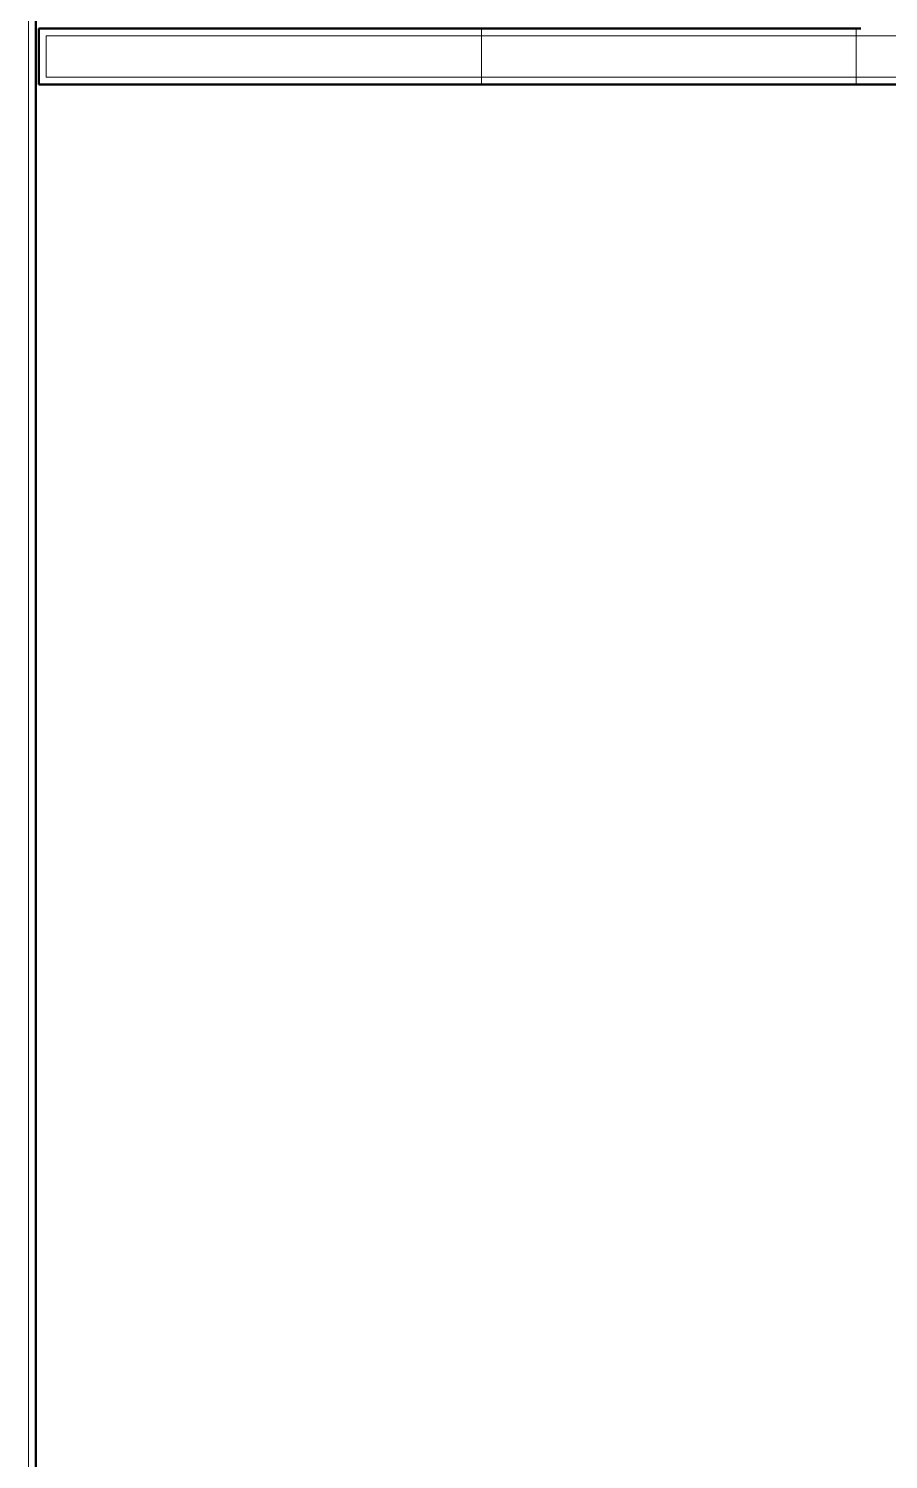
# Model space of a CAD drawing. Header units: inches. Extents: x -4235 to -464, y 9767 to 12347.
# Drawn here: x -3403.2 to -3330.1, y 10529.9 to 10651.5 of the extents above; entities that cross this region are included whole.
import ezdxf

# ---------------------------------------------------------------- set-up
doc = ezdxf.new("R2010")
doc.units = ezdxf.units.IN
doc.header["$MEASUREMENT"] = 0
for name, color, linetype, lineweight in [('0-1', 7, 'Continuous', 5), ('A-WALL-1', 7, 'Continuous', 50), ('A-WALL-2', 250, 'Continuous', 13), ('A-WALL-3', 10, 'Continuous', 9), ('A-WALL-4', 254, 'Continuous', 9), ('I-WALL-1', 7, 'Continuous', 50)]:
    doc.layers.add(name, color=color, linetype=linetype, lineweight=lineweight)

# ---------------------------------------------------------------- blocks, each defined once
blk = doc.blocks.new('CTR - 1st Phase - Unit Layouts_rvt-1-BACKGROUND - RCP - 3RD FLOOR')
at = {"layer": 'A-WALL-1'}
for p, q in [((-3402.3, 10650.92), (-3402.3, 10651.54)), ((-3402.3, 10651.54), (-3332.42, 10651.54)), ((-3402.3, 10647.42), (-3402.3, 10650.92)), ((-3402.3, 10646.79), (-3402.3, 10647.42)), ((-3278.22, 10646.79), (-3402.3, 10646.79))]:
    blk.add_line(p, q, dxfattribs=at)
at = {"layer": 'A-WALL-2'}
for p, q in [((-3401.67, 10647.42), (-3401.67, 10650.92)), ((-3401.67, 10650.92), (-3249.45, 10650.92)), ((-3401.67, 10647.42), (-3277.6, 10647.42))]:
    blk.add_line(p, q, dxfattribs=at)
at = {"layer": 'A-WALL-3'}
for p, q in [((-3401.67, 10651.54), (-3364.67, 10651.54)), ((-3364.67, 10651.54), (-3332.82, 10651.54)), ((-3332.82, 10651.54), (-3332.42, 10651.54))]:
    blk.add_line(p, q, dxfattribs=at)
at = {"layer": 'A-WALL-4'}
for p, q in [((-3402.3, 10646.79), (-3402.3, 10651.54)), ((-3402.3, 10651.54), (-3401.67, 10651.54)), ((-3364.67, 10651.54), (-3364.67, 10646.79)), ((-3364.67, 10651.54), (-3364.67, 10646.79)), ((-3332.82, 10651.54), (-3332.82, 10646.79)), ((-3332.82, 10651.54), (-3332.82, 10646.79)), ((-3364.67, 10646.79), (-3402.3, 10646.79)), ((-3332.82, 10646.79), (-3364.67, 10646.79)), ((-3284.82, 10646.79), (-3332.82, 10646.79))]:
    blk.add_line(p, q, dxfattribs=at)
blk = doc.blocks.new('CTR - 1st Phase - Common Walls_rvt-1-BACKGROUND - RCP - 3RD FLOOR')
at = {"layer": 'A-WALL-2'}
blk.add_line((-3403.17, 10843.41), (-3403.17, 10457.54), dxfattribs=at)
at = {"layer": 'I-WALL-1'}
blk.add_line((-3402.55, 10843.41), (-3402.55, 10458.16), dxfattribs=at)

msp = doc.modelspace()

# ---------------------------------------------------------------- block references
at = {"layer": '0-1'}
for name in ['CTR - 1st Phase - Unit Layouts_rvt-1-BACKGROUND - RCP - 3RD FLOOR', 'CTR - 1st Phase - Common Walls_rvt-1-BACKGROUND - RCP - 3RD FLOOR']:
    msp.add_blockref(name, (0, 0), dxfattribs=at)

doc.saveas('drawing.dxf')
